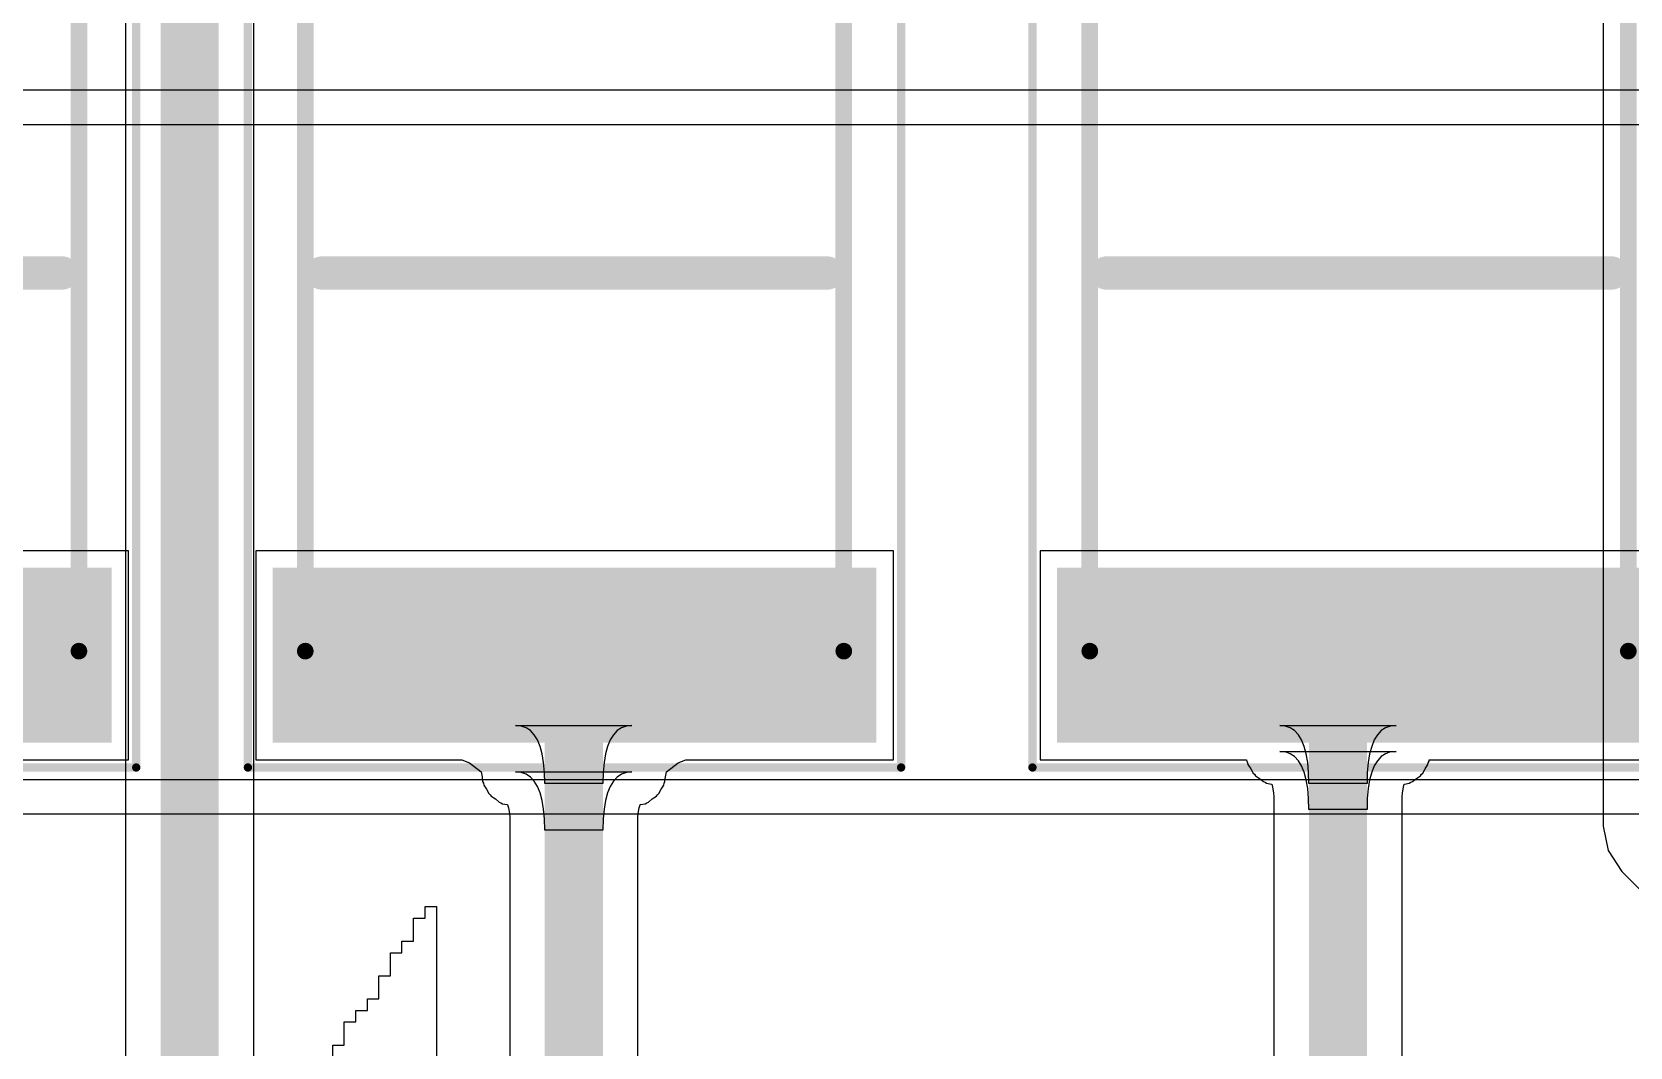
# Model space of a CAD drawing. Header units: millimetres. Extents: x 0.26 to 7.33, y 1.06 to 4.59.
# Drawn here: x 2.6997 to 3.0782, y 2.4847 to 2.7251 of the extents above; entities that cross this region are included whole.
import ezdxf

# ---------------------------------------------------------------- set-up
doc = ezdxf.new("R2010")
doc.units = ezdxf.units.MM
doc.header["$MEASUREMENT"] = 0
for name, color, linetype in [('BottomLayer', 5, 'Continuous'), ('Mechanical15', 56, 'Continuous'), ('Mechanical16', 56, 'Continuous'), ('TopLayer', 1, 'Continuous'), ('TopOverlay', 2, 'Continuous'), ('TopPaste', 8, 'Continuous'), ('TopSolder', 216, 'Continuous')]:
    doc.layers.add(name, color=color, linetype=linetype)

# ---------------------------------------------------------------- blocks, each defined once
blk = doc.blocks.new('FUSC4632X85N_83')
at = {"layer": 'Mechanical15', "const_width": 0.00394}
for points in [[(-0.08957, -0.06378), (-0.08957, 0.06378)], [(0.08957, 0.06378), (-0.08957, 0.06378)], [(0.08957, -0.06378), (0.08957, 0.06378)], [(0.08957, -0.06378), (-0.08957, -0.06378)]]:
    blk.add_lwpolyline(points, dxfattribs=at)
at = {"layer": 'Mechanical15', "const_width": 0.00197}
for points in [[(-0.09055, 0.06378, 1), (-0.08858, 0.06378, 1)], [(-0.09055, 0.06378, 1), (-0.08858, 0.06378, 1)], [(0.08858, 0.06378, 1), (0.09055, 0.06378, 1)], [(0.08858, 0.06378, 1), (0.09055, 0.06378, 1)], [(-0.09055, -0.06378, 1), (-0.08858, -0.06378, 1)], [(-0.09055, -0.06378, 1), (-0.08858, -0.06378, 1)], [(0.08858, -0.06378, 1), (0.09055, -0.06378, 1)], [(0.08858, -0.06378, 1), (0.09055, -0.06378, 1)]]:
    blk.add_lwpolyline(points, format="xyb", close=True, dxfattribs=at)
at = {"layer": 'Mechanical16', "const_width": 0.00197}
for points in [[(-0.11713, -0.07736), (-0.11713, 0.07736)], [(0.11713, 0.07736), (-0.11713, 0.07736)], [(0.11713, -0.07736), (0.11713, 0.07736)], [(0.11713, -0.07736), (-0.11713, -0.07736)]]:
    blk.add_lwpolyline(points, dxfattribs=at)
at = {"layer": 'Mechanical16', "const_width": 0.000984}
for points in [[(-0.11762, 0.07736, 1), (-0.11663, 0.07736, 1)], [(-0.11762, 0.07736, 1), (-0.11663, 0.07736, 1)], [(0.11663, 0.07736, 1), (0.11762, 0.07736, 1)], [(0.11663, 0.07736, 1), (0.11762, 0.07736, 1)], [(-0.11762, -0.07736, 1), (-0.11663, -0.07736, 1)], [(-0.11762, -0.07736, 1), (-0.11663, -0.07736, 1)], [(0.11663, -0.07736, 1), (0.11762, -0.07736, 1)], [(0.11663, -0.07736, 1), (0.11762, -0.07736, 1)]]:
    blk.add_lwpolyline(points, format="xyb", close=True, dxfattribs=at)
at = {"layer": 'TopLayer'}
for points in [[(-0.07382, -0.06752), (-0.07382, 0.06752), (-0.10728, -0.06752), (-0.10728, 0.06752)], [(0.10728, -0.06752), (0.10728, 0.06752), (0.07382, -0.06752), (0.07382, 0.06752)]]:
    blk.add_solid(points, dxfattribs=at)
at = {"layer": 'TopOverlay', "const_width": 0.00787}
blk.add_lwpolyline([(0, -0.05984), (0, 0.05984)], dxfattribs=at)
at = {"layer": 'TopOverlay', "const_width": 0.00394}
for points in [[(-0.00197, 0.05984, 1), (0.00197, 0.05984, 1)], [(-0.00197, -0.05984, 1), (0.00197, -0.05984, 1)]]:
    blk.add_lwpolyline(points, format="xyb", close=True, dxfattribs=at)
at = {"layer": 'TopPaste'}
for points in [[(-0.07382, -0.06752), (-0.07382, 0.06752), (-0.10728, -0.06752), (-0.10728, 0.06752)], [(0.10728, -0.06752), (0.10728, 0.06752), (0.07382, -0.06752), (0.07382, 0.06752)]]:
    blk.add_solid(points, dxfattribs=at)
at = {"layer": 'TopSolder'}
for points in [[(-0.06982, -0.07152), (-0.06982, 0.07152), (-0.11128, -0.07152), (-0.11128, 0.07152)], [(0.11128, -0.07152), (0.11128, 0.07152), (0.06982, -0.07152), (0.06982, 0.07152)]]:
    blk.add_solid(points, dxfattribs=at)
blk = doc.blocks.new('FUSC4632X85N_87')
at = {"layer": 'Mechanical15', "const_width": 0.00394}
for points in [[(-0.08957, -0.06378), (-0.08957, 0.06378)], [(0.08957, 0.06378), (-0.08957, 0.06378)], [(0.08957, -0.06378), (0.08957, 0.06378)], [(0.08957, -0.06378), (-0.08957, -0.06378)]]:
    blk.add_lwpolyline(points, dxfattribs=at)
at = {"layer": 'Mechanical15', "const_width": 0.00197}
for points in [[(-0.09055, 0.06378, 1), (-0.08858, 0.06378, 1)], [(-0.09055, 0.06378, 1), (-0.08858, 0.06378, 1)], [(0.08858, 0.06378, 1), (0.09055, 0.06378, 1)], [(0.08858, 0.06378, 1), (0.09055, 0.06378, 1)], [(-0.09055, -0.06378, 1), (-0.08858, -0.06378, 1)], [(-0.09055, -0.06378, 1), (-0.08858, -0.06378, 1)], [(0.08858, -0.06378, 1), (0.09055, -0.06378, 1)], [(0.08858, -0.06378, 1), (0.09055, -0.06378, 1)]]:
    blk.add_lwpolyline(points, format="xyb", close=True, dxfattribs=at)
at = {"layer": 'Mechanical16', "const_width": 0.00197}
for points in [[(-0.11713, -0.07736), (-0.11713, 0.07736)], [(0.11713, 0.07736), (-0.11713, 0.07736)], [(0.11713, -0.07736), (0.11713, 0.07736)], [(0.11713, -0.07736), (-0.11713, -0.07736)]]:
    blk.add_lwpolyline(points, dxfattribs=at)
at = {"layer": 'Mechanical16', "const_width": 0.000984}
for points in [[(-0.11762, 0.07736, 1), (-0.11663, 0.07736, 1)], [(-0.11762, 0.07736, 1), (-0.11663, 0.07736, 1)], [(0.11663, 0.07736, 1), (0.11762, 0.07736, 1)], [(0.11663, 0.07736, 1), (0.11762, 0.07736, 1)], [(-0.11762, -0.07736, 1), (-0.11663, -0.07736, 1)], [(-0.11762, -0.07736, 1), (-0.11663, -0.07736, 1)], [(0.11663, -0.07736, 1), (0.11762, -0.07736, 1)], [(0.11663, -0.07736, 1), (0.11762, -0.07736, 1)]]:
    blk.add_lwpolyline(points, format="xyb", close=True, dxfattribs=at)
at = {"layer": 'TopLayer'}
for points in [[(-0.07382, -0.06752), (-0.07382, 0.06752), (-0.10728, -0.06752), (-0.10728, 0.06752)], [(0.10728, -0.06752), (0.10728, 0.06752), (0.07382, -0.06752), (0.07382, 0.06752)]]:
    blk.add_solid(points, dxfattribs=at)
at = {"layer": 'TopOverlay', "const_width": 0.00787}
blk.add_lwpolyline([(0, -0.05984), (0, 0.05984)], dxfattribs=at)
at = {"layer": 'TopOverlay', "const_width": 0.00394}
for points in [[(-0.00197, 0.05984, 1), (0.00197, 0.05984, 1)], [(-0.00197, -0.05984, 1), (0.00197, -0.05984, 1)]]:
    blk.add_lwpolyline(points, format="xyb", close=True, dxfattribs=at)
at = {"layer": 'TopPaste'}
for points in [[(-0.07382, -0.06752), (-0.07382, 0.06752), (-0.10728, -0.06752), (-0.10728, 0.06752)], [(0.10728, -0.06752), (0.10728, 0.06752), (0.07382, -0.06752), (0.07382, 0.06752)]]:
    blk.add_solid(points, dxfattribs=at)
at = {"layer": 'TopSolder'}
for points in [[(-0.06982, -0.07152), (-0.06982, 0.07152), (-0.11128, -0.07152), (-0.11128, 0.07152)], [(0.11128, -0.07152), (0.11128, 0.07152), (0.06982, -0.07152), (0.06982, 0.07152)]]:
    blk.add_solid(points, dxfattribs=at)
blk = doc.blocks.new('FUSC4632X85N_127')
at = {"layer": 'Mechanical15', "const_width": 0.00394}
for points in [[(-0.08957, -0.06378), (-0.08957, 0.06378)], [(0.08957, 0.06378), (-0.08957, 0.06378)], [(0.08957, -0.06378), (0.08957, 0.06378)], [(0.08957, -0.06378), (-0.08957, -0.06378)]]:
    blk.add_lwpolyline(points, dxfattribs=at)
at = {"layer": 'Mechanical15', "const_width": 0.00197}
for points in [[(-0.09055, 0.06378, 1), (-0.08858, 0.06378, 1)], [(-0.09055, 0.06378, 1), (-0.08858, 0.06378, 1)], [(0.08858, 0.06378, 1), (0.09055, 0.06378, 1)], [(0.08858, 0.06378, 1), (0.09055, 0.06378, 1)], [(-0.09055, -0.06378, 1), (-0.08858, -0.06378, 1)], [(-0.09055, -0.06378, 1), (-0.08858, -0.06378, 1)], [(0.08858, -0.06378, 1), (0.09055, -0.06378, 1)], [(0.08858, -0.06378, 1), (0.09055, -0.06378, 1)]]:
    blk.add_lwpolyline(points, format="xyb", close=True, dxfattribs=at)
at = {"layer": 'Mechanical16', "const_width": 0.00197}
for points in [[(-0.11713, -0.07736), (-0.11713, 0.07736)], [(0.11713, 0.07736), (-0.11713, 0.07736)], [(0.11713, -0.07736), (0.11713, 0.07736)], [(0.11713, -0.07736), (-0.11713, -0.07736)]]:
    blk.add_lwpolyline(points, dxfattribs=at)
at = {"layer": 'Mechanical16', "const_width": 0.000984}
for points in [[(-0.11762, 0.07736, 1), (-0.11663, 0.07736, 1)], [(-0.11762, 0.07736, 1), (-0.11663, 0.07736, 1)], [(0.11663, 0.07736, 1), (0.11762, 0.07736, 1)], [(0.11663, 0.07736, 1), (0.11762, 0.07736, 1)], [(-0.11762, -0.07736, 1), (-0.11663, -0.07736, 1)], [(-0.11762, -0.07736, 1), (-0.11663, -0.07736, 1)], [(0.11663, -0.07736, 1), (0.11762, -0.07736, 1)], [(0.11663, -0.07736, 1), (0.11762, -0.07736, 1)]]:
    blk.add_lwpolyline(points, format="xyb", close=True, dxfattribs=at)
at = {"layer": 'TopLayer'}
for points in [[(-0.07382, -0.06752), (-0.07382, 0.06752), (-0.10728, -0.06752), (-0.10728, 0.06752)], [(0.10728, -0.06752), (0.10728, 0.06752), (0.07382, -0.06752), (0.07382, 0.06752)]]:
    blk.add_solid(points, dxfattribs=at)
at = {"layer": 'TopOverlay', "const_width": 0.00787}
blk.add_lwpolyline([(0, -0.05984), (0, 0.05984)], dxfattribs=at)
at = {"layer": 'TopOverlay', "const_width": 0.00394}
for points in [[(-0.00197, 0.05984, 1), (0.00197, 0.05984, 1)], [(-0.00197, -0.05984, 1), (0.00197, -0.05984, 1)]]:
    blk.add_lwpolyline(points, format="xyb", close=True, dxfattribs=at)
at = {"layer": 'TopPaste'}
for points in [[(-0.07382, -0.06752), (-0.07382, 0.06752), (-0.10728, -0.06752), (-0.10728, 0.06752)], [(0.10728, -0.06752), (0.10728, 0.06752), (0.07382, -0.06752), (0.07382, 0.06752)]]:
    blk.add_solid(points, dxfattribs=at)
at = {"layer": 'TopSolder'}
for points in [[(-0.06982, -0.07152), (-0.06982, 0.07152), (-0.11128, -0.07152), (-0.11128, 0.07152)], [(0.11128, -0.07152), (0.11128, 0.07152), (0.06982, -0.07152), (0.06982, 0.07152)]]:
    blk.add_solid(points, dxfattribs=at)

msp = doc.modelspace()

# ---------------------------------------------------------------- linework, layer by layer
at = {"layer": 'BottomLayer'}
for p, q in [((3.07182, 3.24495), (3.07182, 2.537)), ((2.72182, 3.03139), (2.72182, 2.47305)), ((2.75218, 2.47305), (2.75218, 3.0251)), ((3.07182, 2.537), (3.07297, 2.53119)), ((3.07297, 2.53119), (3.07627, 2.52627)), ((3.07627, 2.52627), (3.08927, 2.51327))]:
    msp.add_line(p, q, dxfattribs=at)
at = {"layer": 'BottomLayer', "const_width": 0.01378}
msp.add_lwpolyline([(2.737, 2.468), (2.737, 3.03139)], dxfattribs=at)
at = {"layer": 'TopLayer'}
for p, q in [((3.454, 2.7113), (2.544, 2.7113)), ((2.544, 2.70314), (3.454, 2.70314)), ((2.72252, 2.60218), (2.57148, 2.60218)), ((2.72252, 2.55272), (2.72252, 2.60218)), ((2.90369, 2.60218), (2.75265, 2.60218)), ((2.75265, 2.60218), (2.75265, 2.55272)), ((2.90369, 2.55272), (2.90369, 2.60218)), ((3.08952, 2.60218), (2.93848, 2.60218)), ((2.93848, 2.60218), (2.93848, 2.55272)), ((2.81553, 2.5607), (2.81422, 2.56084)), ((2.81422, 2.56084), (2.84178, 2.56084)), ((2.8167, 2.56029), (2.81553, 2.5607)), ((2.81773, 2.5596), (2.8167, 2.56029)), ((2.81863, 2.55863), (2.81773, 2.5596)), ((2.83827, 2.5596), (2.83737, 2.55863)), ((2.8393, 2.56029), (2.83827, 2.5596)), ((2.84047, 2.5607), (2.8393, 2.56029)), ((2.84178, 2.56084), (2.84047, 2.5607)), ((2.99653, 2.5607), (2.99522, 2.56084)), ((2.99522, 2.56084), (3.02278, 2.56084)), ((2.9977, 2.56029), (2.99653, 2.5607)), ((2.99873, 2.5596), (2.9977, 2.56029)), ((2.99963, 2.55863), (2.99873, 2.5596)), ((3.01927, 2.5596), (3.01837, 2.55863)), ((3.0203, 2.56029), (3.01927, 2.5596)), ((3.02147, 2.5607), (3.0203, 2.56029)), ((3.02278, 2.56084), (3.02147, 2.5607)), ((2.81939, 2.55739), (2.81863, 2.55863)), ((2.82001, 2.55588), (2.81939, 2.55739)), ((2.82049, 2.55408), (2.82001, 2.55588)), ((2.83599, 2.55588), (2.83551, 2.55408)), ((2.83661, 2.55739), (2.83599, 2.55588)), ((2.83737, 2.55863), (2.83661, 2.55739)), ((3.00039, 2.55739), (2.99963, 2.55863)), ((3.00101, 2.55588), (3.00039, 2.55739)), ((3.00149, 2.55408), (3.00101, 2.55588)), ((3.01699, 2.55588), (3.01651, 2.55408)), ((3.01761, 2.55739), (3.01699, 2.55588)), ((3.01837, 2.55863), (3.01761, 2.55739)), ((2.57148, 2.55272), (2.72252, 2.55272)), ((2.75265, 2.55272), (2.8015, 2.55272)), ((2.8015, 2.55272), (2.80326, 2.55194)), ((2.80326, 2.55194), (2.80606, 2.54984)), ((2.82083, 2.55202), (2.82049, 2.55408)), ((2.82104, 2.54968), (2.82083, 2.55202)), ((2.83517, 2.55202), (2.83496, 2.54968)), ((2.83551, 2.55408), (2.83517, 2.55202)), ((2.84994, 2.54984), (2.85274, 2.55194)), ((2.85274, 2.55194), (2.8545, 2.55272)), ((2.8545, 2.55272), (2.90369, 2.55272)), ((2.93848, 2.55272), (2.98737, 2.55272)), ((2.98737, 2.55272), (2.9874, 2.55237)), ((2.9874, 2.55237), (2.9876, 2.55199)), ((2.9876, 2.55199), (2.98768, 2.55157)), ((2.98768, 2.55157), (2.98834, 2.55059)), ((2.99653, 2.55455), (2.99522, 2.55469)), ((2.99522, 2.55469), (3.02278, 2.55469)), ((2.9977, 2.55414), (2.99653, 2.55455)), ((2.99873, 2.55345), (2.9977, 2.55414)), ((2.99963, 2.55248), (2.99873, 2.55345)), ((3.00039, 2.55124), (2.99963, 2.55248)), ((3.00183, 2.55202), (3.00149, 2.55408)), ((3.00204, 2.54968), (3.00183, 2.55202)), ((3.01617, 2.55202), (3.01596, 2.54968)), ((3.01651, 2.55408), (3.01617, 2.55202)), ((3.01837, 2.55248), (3.01761, 2.55124)), ((3.01927, 2.55345), (3.01837, 2.55248)), ((3.0203, 2.55414), (3.01927, 2.55345)), ((3.02147, 2.55455), (3.0203, 2.55414)), ((3.02278, 2.55469), (3.02147, 2.55455)), ((3.02966, 2.55059), (3.03032, 2.55157)), ((3.03032, 2.55157), (3.0304, 2.55199)), ((3.0304, 2.55199), (3.0306, 2.55237)), ((3.0306, 2.55237), (3.03063, 2.55272)), ((3.03063, 2.55272), (3.08952, 2.55272)), ((2.80606, 2.54984), (2.80629, 2.54869)), ((2.80629, 2.54869), (2.8064, 2.54752)), ((2.81553, 2.5497), (2.81422, 2.54984)), ((2.81422, 2.54984), (2.84178, 2.54984)), ((2.8167, 2.54929), (2.81553, 2.5497)), ((2.81773, 2.5486), (2.8167, 2.54929)), ((2.81863, 2.54763), (2.81773, 2.5486)), ((2.81939, 2.54639), (2.81863, 2.54763)), ((2.82111, 2.54706), (2.82104, 2.54968)), ((2.83496, 2.54968), (2.83489, 2.54706)), ((2.83737, 2.54763), (2.83661, 2.54639)), ((2.83827, 2.5486), (2.83737, 2.54763)), ((2.8393, 2.54929), (2.83827, 2.5486)), ((2.84047, 2.5497), (2.8393, 2.54929)), ((2.84178, 2.54984), (2.84047, 2.5497)), ((2.8496, 2.54752), (2.84971, 2.54869)), ((2.84971, 2.54869), (2.84994, 2.54984)), ((2.98834, 2.55059), (2.98888, 2.54955)), ((2.98888, 2.54955), (2.98921, 2.54928)), ((2.98921, 2.54928), (2.98945, 2.54892)), ((2.98945, 2.54892), (2.99043, 2.54827)), ((2.99043, 2.54827), (2.99133, 2.54752)), ((3.00101, 2.54973), (3.00039, 2.55124)), ((3.00149, 2.54793), (3.00101, 2.54973)), ((3.00183, 2.54587), (3.00149, 2.54793)), ((3.00211, 2.54706), (3.00204, 2.54968)), ((3.01596, 2.54968), (3.01589, 2.54706)), ((3.01651, 2.54793), (3.01617, 2.54587)), ((3.01699, 2.54973), (3.01651, 2.54793)), ((3.01761, 2.55124), (3.01699, 2.54973)), ((3.02667, 2.54752), (3.02757, 2.54827)), ((3.02757, 2.54827), (3.02855, 2.54892)), ((3.02855, 2.54892), (3.02879, 2.54928)), ((3.02879, 2.54928), (3.02912, 2.54955)), ((3.02912, 2.54955), (3.02966, 2.55059)), ((2.8064, 2.54752), (2.8066, 2.54714)), ((2.8066, 2.54714), (2.80668, 2.54672)), ((2.80668, 2.54672), (2.80734, 2.54574)), ((2.80734, 2.54574), (2.80788, 2.5447)), ((2.80788, 2.5447), (2.80821, 2.54443)), ((2.80821, 2.54443), (2.80845, 2.54407)), ((2.80845, 2.54407), (2.80943, 2.54342)), ((2.82001, 2.54488), (2.81939, 2.54639)), ((2.82049, 2.54308), (2.82001, 2.54488)), ((2.83489, 2.54706), (2.82111, 2.54706)), ((2.83599, 2.54488), (2.83551, 2.54308)), ((2.83661, 2.54639), (2.83599, 2.54488)), ((2.84657, 2.54342), (2.84755, 2.54407)), ((2.84755, 2.54407), (2.84779, 2.54443)), ((2.84779, 2.54443), (2.84812, 2.5447)), ((2.84812, 2.5447), (2.84866, 2.54574)), ((2.84866, 2.54574), (2.84932, 2.54672)), ((2.84932, 2.54672), (2.8494, 2.54714)), ((2.8494, 2.54714), (2.8496, 2.54752)), ((2.99133, 2.54752), (2.99174, 2.54739)), ((2.99174, 2.54739), (2.9921, 2.54715)), ((2.9921, 2.54715), (2.99325, 2.54692)), ((2.99325, 2.54692), (2.99332, 2.5469)), ((2.99332, 2.5469), (2.99351, 2.5462)), ((2.99351, 2.5462), (2.99374, 2.54484)), ((2.99374, 2.54484), (2.99382, 2.54392)), ((2.99382, 2.54392), (2.99382, 2.4113)), ((3.00204, 2.54353), (3.00183, 2.54587)), ((3.01589, 2.54706), (3.00211, 2.54706)), ((3.01617, 2.54587), (3.01596, 2.54353)), ((3.02418, 2.54392), (3.02426, 2.54484)), ((3.02418, 2.41759), (3.02418, 2.54392)), ((3.02426, 2.54484), (3.02449, 2.5462)), ((3.02449, 2.5462), (3.02468, 2.5469)), ((3.02468, 2.5469), (3.02475, 2.54692)), ((3.02475, 2.54692), (3.0259, 2.54715)), ((3.0259, 2.54715), (3.02626, 2.54739)), ((3.02626, 2.54739), (3.02667, 2.54752)), ((2.80943, 2.54342), (2.81033, 2.54267)), ((2.81033, 2.54267), (2.81074, 2.54254)), ((2.81074, 2.54254), (2.8111, 2.5423)), ((2.8111, 2.5423), (2.81225, 2.54207)), ((2.81225, 2.54207), (2.81232, 2.54205)), ((2.81232, 2.54205), (2.81251, 2.54135)), ((2.81251, 2.54135), (2.81274, 2.53999)), ((2.81274, 2.53999), (2.81282, 2.53907)), ((2.82083, 2.54102), (2.82049, 2.54308)), ((2.82104, 2.53868), (2.82083, 2.54102)), ((2.83517, 2.54102), (2.83496, 2.53868)), ((2.83551, 2.54308), (2.83517, 2.54102)), ((2.84318, 2.53907), (2.84326, 2.53999)), ((2.84326, 2.53999), (2.84349, 2.54135)), ((2.84349, 2.54135), (2.84368, 2.54205)), ((2.84368, 2.54205), (2.84375, 2.54207)), ((2.84375, 2.54207), (2.8449, 2.5423)), ((2.8449, 2.5423), (2.84526, 2.54254)), ((2.84526, 2.54254), (2.84567, 2.54267)), ((2.84567, 2.54267), (2.84657, 2.54342)), ((3.00211, 2.54091), (3.00204, 2.54353)), ((3.01589, 2.54091), (3.00211, 2.54091)), ((3.01596, 2.54353), (3.01589, 2.54091)), ((2.81282, 2.53907), (2.81282, 2.409)), ((2.82111, 2.53606), (2.82104, 2.53868)), ((2.83496, 2.53868), (2.83489, 2.53606)), ((2.84318, 2.41529), (2.84318, 2.53907)), ((2.83489, 2.53606), (2.82111, 2.53606))]:
    msp.add_line(p, q, dxfattribs=at)
at = {"layer": 'TopLayer', "const_width": 0.01378}
for points in [[(2.82817, 2.57516), (2.82817, 2.57745)], [(2.82817, 2.57516), (2.83474, 2.56859)], [(3.009, 2.4113), (3.009, 2.5713)], [(2.828, 2.409), (2.828, 2.568)], [(2.83474, 2.56859), (2.83613, 2.56859)]]:
    msp.add_lwpolyline(points, dxfattribs=at)
at = {"layer": 'TopLayer', "const_width": 0.00689}
for points in [[(2.82472, 2.57745, 1), (2.83161, 2.57745, 1)], [(2.82472, 2.57516, 1), (2.83161, 2.57516, 1)], [(2.82472, 2.57516, 1), (2.83161, 2.57516, 1)], [(3.00556, 2.5713, 1), (3.01244, 2.5713, 1)], [(2.82456, 2.568, 1), (2.83144, 2.568, 1)], [(2.83129, 2.56859, 1), (2.83818, 2.56859, 1)], [(2.83129, 2.56859, 1), (2.83818, 2.56859, 1)], [(2.83268, 2.56859, 1), (2.83957, 2.56859, 1)]]:
    msp.add_lwpolyline(points, format="xyb", close=True, dxfattribs=at)
at = {"layer": 'TopOverlay'}
for p, q in [((2.01651, 2.548), (3.53349, 2.548)), ((3.53349, 2.5398), (2.01651, 2.5398)), ((2.79277, 2.5152), (2.79277, 2.51793)), ((2.79277, 2.51793), (2.7955, 2.51793)), ((2.7955, 2.51793), (2.7955, 2.5152)), ((2.79003, 2.51247), (2.79003, 2.5152)), ((2.79003, 2.5152), (2.79277, 2.5152)), ((2.7955, 2.5152), (2.7955, 2.51247)), ((2.7873, 2.507), (2.7873, 2.50973)), ((2.7873, 2.50973), (2.79003, 2.50973)), ((2.79003, 2.50973), (2.79003, 2.51247)), ((2.7955, 2.51247), (2.7955, 2.50973)), ((2.7955, 2.50973), (2.7955, 2.507)), ((2.78457, 2.50427), (2.78457, 2.507)), ((2.78457, 2.507), (2.7873, 2.507)), ((2.7955, 2.507), (2.7955, 2.50427)), ((2.78457, 2.50153), (2.78457, 2.50427)), ((2.7955, 2.50427), (2.7955, 2.50153)), ((2.78183, 2.4988), (2.78183, 2.50153)), ((2.78183, 2.50153), (2.78457, 2.50153)), ((2.78183, 2.49607), (2.78183, 2.4988)), ((2.7955, 2.50153), (2.7955, 2.4988)), ((2.7955, 2.4988), (2.7955, 2.49607)), ((2.7791, 2.49333), (2.7791, 2.49607)), ((2.7791, 2.49607), (2.78183, 2.49607)), ((2.7955, 2.49607), (2.7955, 2.49333)), ((2.77637, 2.4906), (2.77637, 2.49333)), ((2.77637, 2.49333), (2.7791, 2.49333)), ((2.7955, 2.49333), (2.7955, 2.4906)), ((2.77363, 2.48787), (2.77363, 2.4906)), ((2.77363, 2.4906), (2.77637, 2.4906)), ((2.77363, 2.48513), (2.77363, 2.48787)), ((2.7955, 2.4906), (2.7955, 2.48787)), ((2.7955, 2.48787), (2.7955, 2.48513)), ((2.7709, 2.4824), (2.7709, 2.48513)), ((2.7709, 2.48513), (2.77363, 2.48513)), ((2.7955, 2.48513), (2.7955, 2.4824))]:
    msp.add_line(p, q, dxfattribs=at)

# ---------------------------------------------------------------- block references
at = {"rotation": 270}
for name, p in [('FUSC4632X85N_127', (2.647, 2.668)), ('FUSC4632X85N_83', (2.82817, 2.668)), ('FUSC4632X85N_87', (3.014, 2.668))]:
    msp.add_blockref(name, p, dxfattribs=at)

doc.saveas('drawing.dxf')
